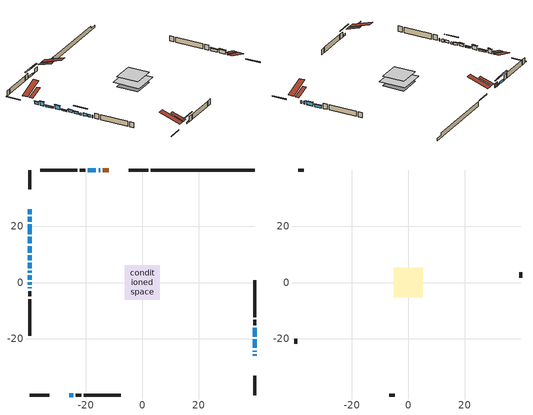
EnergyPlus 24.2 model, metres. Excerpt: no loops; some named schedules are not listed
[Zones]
conditioned space
 floor adiabatic (AdiabaticFloorConstruction): -6.17,-6.17 -6.17,6.17 6.17,6.17 6.17,-6.17 z0.6
 floor foundation (Slab1 construction): -5.19,-5.19 -5.19,5.19 5.19,5.19 5.19,-5.19 z-1.59
 floor foundation (Slab2 construction): -3.11,-3.11 -3.11,3.11 3.11,3.11 3.11,-3.11 z0
 wall outside (RimJoist1 construction): 2.14,39.95 -4.72,39.95 / -39.95,-39.95 -33.09,-39.95 / -39.95,39.95 -39.95,33.09 / 39.95,-39.95 39.95,-33.09 z0.6:0.9
 wall outside (AdiabaticWallConstruction 1): -11.84,39.95 -13.94,39.95 z0.6:2.63
 wall outside (AdiabaticWallConstruction): 39.95,-25.97 39.95,-25.5 / -39.95,9.69 -39.95,7.86 / 39.95,-24.58 39.95,-24.15 / -39.95,2.54 -39.95,1 / -39.95,0.07 -39.95,-0.77 / -39.95,-1.7 -39.95,-2.12 z0.6:1.82; -39.95,25.97 -39.95,24.24 z0.6:1.77; -39.95,23.31 -39.95,21.58 / -39.95,16.22 -39.95,13.89 z0.6:2.43; -39.95,20.65 -39.95,17.15 z0.6:1.16; -39.95,12.96 -39.95,10.62 z0.6:1.06; -39.95,6.93 -39.95,5.1 z0.6:1.57; -14.87,39.95 -15.54,39.95 z0.6:1.11; -16.46,39.95 -19.31,39.95 / -25.97,-39.95 -24.49,-39.95 z0.6:1.41; -39.95,4.18 -39.95,3.46 z0.6:1.36; 39.95,-23.22 39.95,-20.12 z0.6:2.23; 39.95,-19.19 39.95,-16.09 z0.6:1.72
 wall outside (Wall1 construction): -20.24,39.95 -22.16,39.95 / -23.57,-39.95 -21.65,-39.95 / -39.95,-3.05 -39.95,-4.97 / 39.95,-15.17 39.95,-13.25 z0.6:3.04
 wall outside (Wall2 construction): -23.08,39.95 -36.18,39.95 / -20.72,-39.95 -7.63,-39.95 / -39.95,-5.9 -39.95,-18.99 / 39.95,-12.32 39.95,0.78 z0.6:3.04
 wall foundation (FoundationWall1 construction): 3.07,39.95,-1.59 3.07,39.95,0.6 36.26,39.95,0.6 36.26,39.95,-0.59 39.95,39.95,-0.59 39.95,39.95,-1.59
 window (WindowConstruction 9): 39.95,-25.97 39.95,-25.5 z0.6:1.82
 window (WindowConstruction 2): -39.95,25.97 -39.95,24.24 z0.6:1.77
 window (WindowConstruction 3): -39.95,23.31 -39.95,21.58 z0.6:2.43
 window (WindowConstruction 4): -39.95,20.65 -39.95,17.15 z0.6:1.16
 window (WindowConstruction 5): -39.95,16.22 -39.95,13.89 z0.6:2.43
 window (WindowConstruction 6): -39.95,12.96 -39.95,10.62 z0.6:1.06
 window (WindowConstruction 7): -39.95,9.69 -39.95,7.86 z0.6:1.82
 window (WindowConstruction 10): 39.95,-24.57 39.95,-24.15 z0.6:1.82
 window (WindowConstruction 8): -39.95,6.93 -39.95,5.1 z0.6:1.57
 window (WindowConstruction 14): -14.87,39.95 -15.53,39.95 z0.6:1.11
 window (WindowConstruction 15): -16.46,39.95 -19.31,39.95 z0.6:1.41
 window (WindowConstruction 16): -25.97,-39.95 -24.49,-39.95 z0.6:1.41
 window (WindowConstruction 17): -39.95,4.18 -39.95,3.46 z0.6:1.36
 window (WindowConstruction 11): -39.95,2.54 -39.95,1 z0.6:1.82
 window (WindowConstruction 12): -39.95,0.07 -39.95,-0.77 z0.6:1.82
 window (WindowConstruction 13): -39.95,-1.7 -39.95,-2.12 z0.6:1.82
 window (WindowConstruction): 39.95,-23.22 39.95,-20.12 z0.6:2.22
 window (WindowConstruction 1): 39.95,-19.19 39.95,-16.09 z0.6:1.72
 door (Door): -11.84,39.95 -13.94,39.95 z0.6:2.63
 ceiling adiabatic (AdiabaticFloorConstruction): 6.17,-6.17 6.17,6.17 -6.17,6.17 -6.17,-6.17 z0.6
 roof outside (Roof2 construction): -10.91,39.95,3.04 -10.91,33.54,5.17 -9.22,33.54,5.17 -9.22,39.95,3.04; -26.9,-39.95,3.04 -26.9,-33.54,5.17 -28.58,-33.54,5.17 -28.58,-39.95,3.04; -39.95,26.9,3.04 -33.54,26.9,5.17 -33.54,28.58,5.17 -39.95,28.58,3.04; 39.95,-26.9,3.04 33.54,-26.9,5.17 33.54,-28.58,5.17 39.95,-28.58,3.04
attic - vented
 floor to conditioned space (Floor1 construction Reversed): -5.16,-5.16 -5.16,5.16 5.16,5.16 5.16,-5.16 z3.04
 wall outside (Wall3 construction): -37.11,39.95 -39.02,39.95 / -6.7,-39.95 -4.78,-39.95 / -39.95,-19.92 -39.95,-21.83 / 39.95,1.7 39.95,3.62 z0.6:3.04
 roof outside (Roof1 construction): -8.29,39.95,3.04 -8.29,29.9,6.39 -5.65,29.9,6.39 -5.65,39.95,3.04; -29.51,-39.95,3.04 -29.51,-29.9,6.39 -32.16,-29.9,6.39 -32.16,-39.95,3.04; -39.95,29.51,3.04 -29.9,29.51,6.39 -29.9,32.16,6.39 -39.95,32.16,3.04; 39.95,-29.51,3.04 29.9,-29.51,6.39 29.9,-32.16,6.39 39.95,-32.16,3.04
shading: -39.95,24.04 -39.95,26.17 -40.36,26.17 -40.36,24.04 z1.97; -39.95,21.38 -39.95,23.51 -40.36,23.51 -40.36,21.38 z2.63; -39.95,16.95 -39.95,20.85 -40.36,20.85 -40.36,16.95 z1.36; -39.95,13.68 -39.95,16.42 -40.36,16.42 -40.36,13.68 z2.63; -39.95,10.42 -39.95,13.16 -40.36,13.16 -40.36,10.42 z1.26; -39.95,7.66 -39.95,9.89 -40.36,9.89 -40.36,7.66 z2.02; -39.95,4.9 -39.95,7.13 -40.36,7.13 -40.36,4.9 z1.77; -18.47,39.95 -11.93,39.95 -11.93,40.36 -18.47,40.36 z4.05; -22.25,39.95 -13.52,39.95 -13.52,40.36 -22.25,40.36 z4.36; -21.55,-39.95 -28.91,-39.95 -28.91,-40.36 -21.55,-40.36 z4.36; -39.95,0.52 -39.95,7.12 -40.36,7.12 -40.36,0.52 z4.3; 39.95,-19.92 39.95,-23.42 40.36,-23.42 40.36,-19.92 z2.43; 39.95,-15.89 39.95,-19.39 40.36,-19.39 40.36,-15.89 z1.92
[Building]
Building 1: Terrain=Suburbs
[Site:Location]
Edmonton Intl AP_AB: Latitude {deg}=53.31; Longitude {deg}=-113.58; Time Zone {hr}=-7; Elevation {m}=723; Keep Site Location Information=Yes
[Site:GroundTemperature:Shallow]
-1.56185, -3.61833, -3.78302, -2.80711, 1.11059, 5.01004, 8.39065, 10.5322, 10.7141, 8.97234, 5.67794, 1.89811
[Site:WaterMainsTemperature]
Calculation Method=Schedule; Temperature Schedule=mains temperature schedule
[Material] Roughness=Rough; Thermal Absorptance=0.9
Name | Thickness {m} | Conductivity {W/m-K} | Density {kg/m3} | Specific Heat {J/kg-K} | Solar Absorptance | Visible Absorptance
asphalt or fiberglass shingles | 0.00635 | 0.162714 | 1121.4 | 1465.45 | 0.4 | 0.4
ceiling loosefill ins | 0.169333 | 0.0480833 | 16.02 | 1046.75 | 0.7 | 0.7
ceiling stud and cavity | 0.1397 | 0.129003 | 65.682 | 1177.47 | 0.7 | 0.7
concrete 4.0 in. | 0.1016 | 1.803125 | 2242.8 | 837.4 | 0.7 | 0.7
concrete 8.0 in. | 0.2032 | 1.803125 | 2242.8 | 837.4 | 0.7 | 0.7
door material | 0.04445 | 0.053851 | 512.64 | 1214.23 | 0.7 | 0.7
exterior vertical ins | 0.0457286 | 0.029427 | 32.04 | 1214.23 | 0.7 | 0.7
floor covering | 0.0127 | 0.0433444 | 54.468 | 1339.84 | 0.6 | 0.6
floor rigid ins; wall rigid ins 1 | 0.512978 | 0.029427 | 32.04 | 1214.23 | 0.7 | 0.7
floor stud and cavity | 0.1397 | 1.75129 | 37.0049 | 1207.88 | 0.7 | 0.7
furniture material conditioned space 1 | 0.1524 | 0.115458 | 640.8 | 1214.23 | 0.6 | 0.6
gypsum board | 0.0127 | 0.160291 | 801 | 837.4 | 0.6 | 0.6
gypsum board 1 | 0.0127 | 0.160291 | 801 | 837.4 | 0.7 | 0.7
osb sheathing 0.5 in. | 0.0127 | 0.115458 | 512.64 | 1214.23 | 0.7 | 0.7
osb sheathing 0.75 in. | 0.01905 | 0.115458 | 512.64 | 1214.23 | 0.7 | 0.7
osb sheathing 2.0 in. | 0.0508 | 0.115458 | 512.64 | 1214.23 | 0.7 | 0.7
rim joist stud and cavity | 0.0508 | 0.0314757 | 125.044 | 1163.47 | 0.6 | 0.6
roof stud and cavity | 0.2032 | 0.114509 | 78.34581 | 1123.46 | 0.7 | 0.7
wall rigid ins | 0.051816 | 0.029427 | 32.04 | 1214.23 | 0.7 | 0.7
wall stud and cavity | 0.1397 | 0.260132 | 139.0536 | 1170.24 | 0.7 | 0.7
wall stud and cavity 1 | 0.1397 | 0.24263 | 139.0536 | 1170.24 | 0.7 | 0.7
wall stud and cavity 2 | 0.0889 | 6.1454 | 50.32683 | 1063.81 | 0.6 | 0.6
wall stud and cavity 3 | 0.0889 | 0.380278 | 52.3479 | 1209.89 | 0.7 | 0.7
wall stud and cavity 4 | 0.0889 | 0.391764 | 83.0341 | 1211.67 | 0.7 | 0.7
wood siding | 0.0254 | 0.102417 | 544.68 | 1172.36 | 0.4 | 0.4
wood siding 1 | 0.00254 | 0.102417 | 544.68 | 1172.36 | 0.4 | 0.4
wood siding 2; wood siding 3; wood siding 4 | 0.0254 | 0.102417 | 544.68 | 1172.36 | 0.7 | 0.7
[WindowMaterial:SimpleGlazingSystem]
Name | U-Factor {W/m2-K} | Solar Heat Gain Coefficient
WindowMaterial | 3.29438 | 0.71
WindowMaterial 1 | 1.71532 | 0.54
WindowMaterial 10 | 2.54715 | 0.34
WindowMaterial 11 | 2.16445 | 0.41
WindowMaterial 12 | 3.1053 | 0.51
WindowMaterial 13 | 2.22975 | 0.4
WindowMaterial 14 | 3.24554 | 0.39
WindowMaterial 15 | 2.99003 | 0.55
WindowMaterial 16 | 3.281884 | 0.55
WindowMaterial 17 | 3.30573 | 0.61
WindowMaterial 2 | 1.66876 | 0.57
WindowMaterial 3 | 2.88953 | 0.69
WindowMaterial 4 | 2.97754 | 0.61
WindowMaterial 5 | 2.907136 | 0.68
WindowMaterial 6 | 3.000823 | 0.59
WindowMaterial 7 | 2.91792 | 0.63
WindowMaterial 8 | 2.42678 | 0.27
WindowMaterial 9 | 2.21499 | 0.4
[Construction]
AdiabaticFloorConstruction: floor stud and cavity, floor rigid ins, osb sheathing 0.75 in., floor covering
AdiabaticWallConstruction: wood siding 3, wall rigid ins 1, wall stud and cavity 3, gypsum board
AdiabaticWallConstruction 1: wood siding 4, wall rigid ins 1, wall stud and cavity 3, gypsum board
Door: door material
Floor1 construction Reversed: gypsum board, ceiling stud and cavity, ceiling loosefill ins
FoundationWall1 construction: concrete 8.0 in., gypsum board 1
furniture construction conditioned space 1: furniture material conditioned space 1
PartitionWallConstruction: gypsum board, wall stud and cavity 4, gypsum board
RimJoist1 construction: wood siding 2, osb sheathing 2.0 in., rim joist stud and cavity
Roof1 construction: asphalt or fiberglass shingles
Roof2 construction: asphalt or fiberglass shingles, osb sheathing 0.75 in., roof stud and cavity, gypsum board
Slab1 construction; Slab2 construction: concrete 4.0 in.
Wall1 construction: wood siding, wall rigid ins, osb sheathing 0.5 in., wall stud and cavity, gypsum board
Wall2 construction: wood siding, wall rigid ins, osb sheathing 0.5 in., wall stud and cavity 1, gypsum board
Wall3 construction: wood siding 1, wall stud and cavity 2
WindowConstruction: WindowMaterial
WindowConstruction 1: WindowMaterial 1
WindowConstruction 10: WindowMaterial 10
WindowConstruction 11: WindowMaterial 11
WindowConstruction 12: WindowMaterial 12
WindowConstruction 13: WindowMaterial 13
WindowConstruction 14: WindowMaterial 14
WindowConstruction 15: WindowMaterial 15
WindowConstruction 16: WindowMaterial 16
WindowConstruction 17: WindowMaterial 17
WindowConstruction 2: WindowMaterial 2
WindowConstruction 3: WindowMaterial 3
WindowConstruction 4: WindowMaterial 4
WindowConstruction 5: WindowMaterial 5
WindowConstruction 6: WindowMaterial 6
WindowConstruction 7: WindowMaterial 7
WindowConstruction 8: WindowMaterial 8
WindowConstruction 9: WindowMaterial 9
[Zone] Multiplier=1; Part of Total Floor Area=Yes
Name | Volume {m3}
attic - vented | 57.877
conditioned space | 695.3
[Space]
Name | Zone | Volume {m3}
attic - vented 1 | attic - vented | 57.877
conditioned space 1 | conditioned space | 695.3
[ZoneInfiltration:EffectiveLeakageArea]
infil attic - vented 1: Zone or Space=attic - vented 1; Schedule=Always On Discrete; Effective Air Leakage Area {cm2}=3702.26; Stack Coefficient=0.000402487; Wind Coefficient=1.35549e-05
[ZoneMixing]
whole house fan mix: Zone or Space=attic - vented; Schedule=Always On Continuous; Design Flow Rate Calculation Method=Flow/Zone; Design Flow Rate {m3/s}=0; Source Zone or Space=conditioned space
[SurfaceProperty:ExposedFoundationPerimeter] Exposed Perimeter Calculation Method=TotalExposedPerimeter
Name | Total Exposed Perimeter {m}
Slab1 | 36.878
Slab2 | 21.031
[InternalMass] Zone or ZoneList=conditioned space; Space or SpaceList=conditioned space 1
Name | Construction | Surface Area {m2}
furniture mass conditioned space 1 | furniture construction conditioned space 1 | 119.408
partition wall mass | PartitionWallConstruction | 298.52
[Lights]
interior lighting: Zone or ZoneList or Space or SpaceList=conditioned space 1; Schedule=interior lighting schedule; Design Level Calculation Method=LightingLevel; Lighting Level {W}=343.2; Return Air Fraction=0; Fraction Radiant=0.6; Fraction Visible=0.2; Fraction Replaceable=1
[People]
occupants: Zone or ZoneList or Space or SpaceList=conditioned space 1; Number of People Schedule=occupants schedule; Number of People Calculation Method=People; Number of People=3; Fraction Radiant=0.314171; Sensible Heat Fraction=0.56303; Activity Level Schedule=occupants activity schedule; Carbon Dioxide Generation Rate {m3/s-W}=0; Enable ASHRAE 55 Comfort Warnings=No; Mean Radiant Temperature Calculation Type=EnclosureAveraged
[ElectricEquipment] Zone or ZoneList or Space or SpaceList=conditioned space 1; Design Level Calculation Method=EquipmentLevel
Name | Schedule | Design Level {W} | Fraction Latent | Fraction Radiant | Fraction Lost
clothes dryer | clothes dryer schedule | 140.772 | 0.015 | 0.081 | 0.85
clothes washer | clothes washer schedule | 32.1985 | 0.03 | 0.162 | 0.7
cooking range | cooking range schedule | 215.147 | 0.08 | 0.432 | 0.2
dishwasher | dishwasher schedule | 66.8632 | 0.3 | 0.18 | 0.4
fridge | fridge schedule | 72.9452 | 0 | 0.6 | 0
mech vent bath fan 0 | mech vent bath fan 0 schedule | 50.2 | 0 | 0 | 1
mech vent bath fan 1 | mech vent bath fan 1 schedule | 50.2 | 0 | 0 | 1
mech vent house fan | mech vent house fan schedule | 0 | 0 | 0 | 1
mech vent house fan cfis | mech vent house fan cfis schedule | 0 | 0 | 0 | 0
mech vent range fan 0 | mech vent range fan 0 schedule | 57 | 0 | 0 | 1
misc plug loads | misc plug loads schedule | 494.7 | 0.045 | 0.513 | 0.1
whole house fan | Always On Discrete | 0 | 0 | 0 | 1
[OtherEquipment] Zone or ZoneList or Space or SpaceList=conditioned space 1; Design Level Calculation Method=EquipmentLevel
Name | Fuel Type | Schedule | Design Level {W} | Fraction Latent | Fraction Radiant | Fraction Lost
clothes dryer 1 | Electricity | clothes dryer schedule | 0 | 0.015 | 0.081 | 0.85
cooking range 1 | Electricity | cooking range schedule | 0 | 0.08 | 0.432 | 0.2
general water use latent | None | general water use schedule | 62.594 | 1 | 0 | 0
general water use sensible | None | general water use schedule | -61.6891 | 0 | 0.6 | 0
mech vent house fan latent load | None | Always On Discrete | 0 | 1 | 0 | 0
mech vent house fan sensible load | None | Always On Discrete | 0 | 0 | 0 | 0
water heater energy adjustment1 | NaturalGas | Always On Discrete | 0.01 | 0 | 0 | 1
[ZoneInfiltration:DesignFlowRate] Zone or ZoneList or Space or SpaceList=conditioned space 1; Schedule=Always On Discrete; Design Flow Rate Calculation Method=Flow/Zone; Design Flow Rate {m3/s}=0
infil flow; natural vent flow; whole house fan flow
[Foundation:Kiva] Initial Indoor Air Temperature {C}=18; Wall Depth Below Slab {m}=0.2032
Name | Wall Height Above Grade {m} | Custom Block Material Name 1 | Custom Block Depth 1 {m} | Custom Block X Position 1 {m} | Custom Block Z Position 1 {m}
Foundation Kiva 1 | 0.599999 | exterior vertical ins | 2.189988 | 0.2159 | 0
Foundation Kiva 2 | 0.1016
[Foundation:Kiva:Settings]
Soil Conductivity {W/m-K}=0.849921; Soil Density {kg/m3}=1842.3; Soil Specific Heat {J/kg-K}=418.7; Ground Solar Absorptivity=0.9; Ground Thermal Absorptivity=0.9; Ground Surface Roughness {m}=0.03; Far-Field Width {m}=40; Deep-Ground Boundary Condition=ZeroFlux; Deep-Ground Depth {m}=40; Minimum Cell Dimension {m}=0.2; Maximum Cell Growth Coefficient=3; Simulation Timestep=Timestep
[Exterior:Lights]
exterior lighting: Schedule=exterior lighting schedule; Design Level {W}=75.6
[Schedule:Constant]
Name | Hourly Value
Always On Continuous; mech vent house fan schedule; mech vent house fan cfis schedule; Always On Discrete | 1
occupants activity schedule | 117.228
fridge schedule | 0
[Schedule:Week:Daily]
interior lighting schedule Week Rule - Jan1-Jan27: interior lighting schedule day, interior lighting schedule day, interior lighting schedule day, interior lighting schedule day, interior lighting schedule day, interior lighting schedule day, interior lighting schedule day, interior lighting schedule default day, interior lighting schedule default day, interior lighting schedule default day, interior lighting schedule default day, interior lighting schedule default day
interior lighting schedule Week Rule - Jan28-Feb3: interior lighting schedule day, interior lighting schedule day, interior lighting schedule day, interior lighting schedule day, interior lighting schedule day 1, interior lighting schedule day 1, interior lighting schedule day 1, interior lighting schedule default day, interior lighting schedule default day, interior lighting schedule default day, interior lighting schedule default day, interior lighting schedule default day
interior lighting schedule Week Rule - Feb4-Feb24: interior lighting schedule day 1, interior lighting schedule day 1, interior lighting schedule day 1, interior lighting schedule day 1, interior lighting schedule day 1, interior lighting schedule day 1, interior lighting schedule day 1, interior lighting schedule default day, interior lighting schedule default day, interior lighting schedule default day, interior lighting schedule default day, interior lighting schedule default day
interior lighting schedule Week Rule - Feb25-Mar3: interior lighting schedule day 1, interior lighting schedule day 1, interior lighting schedule day 1, interior lighting schedule day 1, interior lighting schedule day 2, interior lighting schedule day 2, interior lighting schedule day 2, interior lighting schedule default day, interior lighting schedule default day, interior lighting schedule default day, interior lighting schedule default day, interior lighting schedule default day
interior lighting schedule Week Rule - Mar4-Mar31: interior lighting schedule day 2, interior lighting schedule day 2, interior lighting schedule day 2, interior lighting schedule day 2, interior lighting schedule day 2, interior lighting schedule day 2, interior lighting schedule day 2, interior lighting schedule default day, interior lighting schedule default day, interior lighting schedule default day, interior lighting schedule default day, interior lighting schedule default day
interior lighting schedule Week Rule - Apr1-Apr28: interior lighting schedule day 3, interior lighting schedule day 3, interior lighting schedule day 3, interior lighting schedule day 3, interior lighting schedule day 3, interior lighting schedule day 3, interior lighting schedule day 3, interior lighting schedule default day, interior lighting schedule default day, interior lighting schedule default day, interior lighting schedule default day, interior lighting schedule default day
interior lighting schedule Week Rule - Apr29-May5: interior lighting schedule day 3, interior lighting schedule day 3, interior lighting schedule day 4, interior lighting schedule day 4, interior lighting schedule day 4, interior lighting schedule day 4, interior lighting schedule day 4, interior lighting schedule default day, interior lighting schedule default day, interior lighting schedule default day, interior lighting schedule default day, interior lighting schedule default day
interior lighting schedule Week Rule - May6-May26: interior lighting schedule day 4, interior lighting schedule day 4, interior lighting schedule day 4, interior lighting schedule day 4, interior lighting schedule day 4, interior lighting schedule day 4, interior lighting schedule day 4, interior lighting schedule default day, interior lighting schedule default day, interior lighting schedule default day, interior lighting schedule default day, interior lighting schedule default day
interior lighting schedule Week Rule - May27-Jun2: interior lighting schedule day 4, interior lighting schedule day 4, interior lighting schedule day 4, interior lighting schedule day 4, interior lighting schedule day 4, interior lighting schedule day 5, interior lighting schedule day 5, interior lighting schedule default day, interior lighting schedule default day, interior lighting schedule default day, interior lighting schedule default day, interior lighting schedule default day
interior lighting schedule Week Rule - Jun3-Jun30: interior lighting schedule day 5, interior lighting schedule day 5, interior lighting schedule day 5, interior lighting schedule day 5, interior lighting schedule day 5, interior lighting schedule day 5, interior lighting schedule day 5, interior lighting schedule default day, interior lighting schedule default day, interior lighting schedule default day, interior lighting schedule default day, interior lighting schedule default day
interior lighting schedule Week Rule - Jul1-Jul28: interior lighting schedule day 6, interior lighting schedule day 6, interior lighting schedule day 6, interior lighting schedule day 6, interior lighting schedule day 6, interior lighting schedule day 6, interior lighting schedule day 6, interior lighting schedule default day, interior lighting schedule default day, interior lighting schedule default day, interior lighting schedule default day, interior lighting schedule default day
interior lighting schedule Week Rule - Jul29-Aug4: interior lighting schedule day 6, interior lighting schedule day 6, interior lighting schedule day 6, interior lighting schedule day 7, interior lighting schedule day 7, interior lighting schedule day 7, interior lighting schedule day 7, interior lighting schedule default day, interior lighting schedule default day, interior lighting schedule default day, interior lighting schedule default day, interior lighting schedule default day
interior lighting schedule Week Rule - Aug5-Aug25: interior lighting schedule day 7, interior lighting schedule day 7, interior lighting schedule day 7, interior lighting schedule day 7, interior lighting schedule day 7, interior lighting schedule day 7, interior lighting schedule day 7, interior lighting schedule default day, interior lighting schedule default day, interior lighting schedule default day, interior lighting schedule default day, interior lighting schedule default day
interior lighting schedule Week Rule - Aug26-Sep1: interior lighting schedule day 7, interior lighting schedule day 7, interior lighting schedule day 7, interior lighting schedule day 7, interior lighting schedule day 7, interior lighting schedule day 7, interior lighting schedule day 8, interior lighting schedule default day, interior lighting schedule default day, interior lighting schedule default day, interior lighting schedule default day, interior lighting schedule default day
interior lighting schedule Week Rule - Sep2-Sep29: interior lighting schedule day 8, interior lighting schedule day 8, interior lighting schedule day 8, interior lighting schedule day 8, interior lighting schedule day 8, interior lighting schedule day 8, interior lighting schedule day 8, interior lighting schedule default day, interior lighting schedule default day, interior lighting schedule default day, interior lighting schedule default day, interior lighting schedule default day
interior lighting schedule Week Rule - Sep30-Oct6: interior lighting schedule day 8, interior lighting schedule day 9, interior lighting schedule day 9, interior lighting schedule day 9, interior lighting schedule day 9, interior lighting schedule day 9, interior lighting schedule day 9, interior lighting schedule default day, interior lighting schedule default day, interior lighting schedule default day, interior lighting schedule default day, interior lighting schedule default day
interior lighting schedule Week Rule - Oct7-Oct27: interior lighting schedule day 9, interior lighting schedule day 9, interior lighting schedule day 9, interior lighting schedule day 9, interior lighting schedule day 9, interior lighting schedule day 9, interior lighting schedule day 9, interior lighting schedule default day, interior lighting schedule default day, interior lighting schedule default day, interior lighting schedule default day, interior lighting schedule default day
interior lighting schedule Week Rule - Oct28-Nov3: interior lighting schedule day 9, interior lighting schedule day 9, interior lighting schedule day 9, interior lighting schedule day 9, interior lighting schedule day 10, interior lighting schedule day 10, interior lighting schedule day 10, interior lighting schedule default day, interior lighting schedule default day, interior lighting schedule default day, interior lighting schedule default day, interior lighting schedule default day
interior lighting schedule Week Rule - Nov4-Nov24: interior lighting schedule day 10, interior lighting schedule day 10, interior lighting schedule day 10, interior lighting schedule day 10, interior lighting schedule day 10, interior lighting schedule day 10, interior lighting schedule day 10, interior lighting schedule default day, interior lighting schedule default day, interior lighting schedule default day, interior lighting schedule default day, interior lighting schedule default day
interior lighting schedule Week Rule - Nov25-Dec1: interior lighting schedule day 10, interior lighting schedule day 10, interior lighting schedule day 10, interior lighting schedule day 10, interior lighting schedule day 10, interior lighting schedule day 10, interior lighting schedule day 11, interior lighting schedule default day, interior lighting schedule default day, interior lighting schedule default day, interior lighting schedule default day, interior lighting schedule default day
interior lighting schedule Week Rule - Dec2-Dec31: interior lighting schedule day 11, interior lighting schedule day 11, interior lighting schedule day 11, interior lighting schedule day 11, interior lighting schedule day 11, interior lighting schedule day 11, interior lighting schedule day 11, interior lighting schedule default day, interior lighting schedule default day, interior lighting schedule default day, interior lighting schedule default day, interior lighting schedule default day
occupants schedule Week Rule - Jan1-Dec31: occupants schedule day, occupants schedule day, occupants schedule day, occupants schedule day, occupants schedule day, occupants schedule day, occupants schedule day, occupants schedule default day, occupants schedule default day, occupants schedule default day, occupants schedule default day, occupants schedule default day
clothes dryer schedule Week Rule - Jan1-Dec31: clothes dryer schedule day, clothes dryer schedule day, clothes dryer schedule day, clothes dryer schedule day, clothes dryer schedule day, clothes dryer schedule day, clothes dryer schedule day, clothes dryer schedule default day, clothes dryer schedule default day, clothes dryer schedule default day, clothes dryer schedule default day, clothes dryer schedule default day
clothes washer schedule Week Rule - Jan1-Dec31: clothes washer schedule day, clothes washer schedule day, clothes washer schedule day, clothes washer schedule day, clothes washer schedule day, clothes washer schedule day, clothes washer schedule day, clothes washer schedule default day, clothes washer schedule default day, clothes washer schedule default day, clothes washer schedule default day, clothes washer schedule default day
cooking range schedule Week Rule - Jan1-Dec31: cooking range schedule day, cooking range schedule day, cooking range schedule day, cooking range schedule day, cooking range schedule day, cooking range schedule day, cooking range schedule day, cooking range schedule default day, cooking range schedule default day, cooking range schedule default day, cooking range schedule default day, cooking range schedule default day
dishwasher schedule Week Rule - Jan1-Dec31: dishwasher schedule day, dishwasher schedule day, dishwasher schedule day, dishwasher schedule day, dishwasher schedule day, dishwasher schedule day, dishwasher schedule day, dishwasher schedule default day, dishwasher schedule default day, dishwasher schedule default day, dishwasher schedule default day, dishwasher schedule default day
mech vent bath fan 0 schedule Week Rule - Jan1-Dec31: mech vent bath fan 0 schedule day, mech vent bath fan 0 schedule day, mech vent bath fan 0 schedule day, mech vent bath fan 0 schedule day, mech vent bath fan 0 schedule day, mech vent bath fan 0 schedule day, mech vent bath fan 0 schedule day, mech vent bath fan 0 schedule default day, mech vent bath fan 0 schedule default day, mech vent bath fan 0 schedule default day, mech vent bath fan 0 schedule default day, mech vent bath fan 0 schedule default day
mech vent bath fan 1 schedule Week Rule - Jan1-Dec31: mech vent bath fan 1 schedule day, mech vent bath fan 1 schedule day, mech vent bath fan 1 schedule day, mech vent bath fan 1 schedule day, mech vent bath fan 1 schedule day, mech vent bath fan 1 schedule day, mech vent bath fan 1 schedule day, mech vent bath fan 1 schedule default day, mech vent bath fan 1 schedule default day, mech vent bath fan 1 schedule default day, mech vent bath fan 1 schedule default day, mech vent bath fan 1 schedule default day
mech vent range fan 0 schedule Week Rule - Jan1-Dec31: mech vent range fan 0 schedule day, mech vent range fan 0 schedule day, mech vent range fan 0 schedule day, mech vent range fan 0 schedule day, mech vent range fan 0 schedule day, mech vent range fan 0 schedule day, mech vent range fan 0 schedule day, mech vent range fan 0 schedule default day, mech vent range fan 0 schedule default day, mech vent range fan 0 schedule default day, mech vent range fan 0 schedule default day, mech vent range fan 0 schedule default day
misc plug loads schedule Week Rule - Jan1-Dec31: misc plug loads schedule day, misc plug loads schedule day, misc plug loads schedule day, misc plug loads schedule day, misc plug loads schedule day, misc plug loads schedule day, misc plug loads schedule day, misc plug loads schedule default day, misc plug loads schedule default day, misc plug loads schedule default day, misc plug loads schedule default day, misc plug loads schedule default day
general water use schedule Week Rule - Jan1-Dec31: general water use schedule day, general water use schedule day, general water use schedule day, general water use schedule day, general water use schedule day, general water use schedule day, general water use schedule day, general water use schedule default day, general water use schedule default day, general water use schedule default day, general water use schedule default day, general water use schedule default day
exterior lighting schedule Week Rule - Jan1-Jan27: exterior lighting schedule day, exterior lighting schedule day, exterior lighting schedule day, exterior lighting schedule day, exterior lighting schedule day, exterior lighting schedule day, exterior lighting schedule day, exterior lighting schedule default day, exterior lighting schedule default day, exterior lighting schedule default day, exterior lighting schedule default day, exterior lighting schedule default day
exterior lighting schedule Week Rule - Jan28-Feb3: exterior lighting schedule day, exterior lighting schedule day, exterior lighting schedule day, exterior lighting schedule day, exterior lighting schedule day 1, exterior lighting schedule day 1, exterior lighting schedule day 1, exterior lighting schedule default day, exterior lighting schedule default day, exterior lighting schedule default day, exterior lighting schedule default day, exterior lighting schedule default day
exterior lighting schedule Week Rule - Feb4-Feb24: exterior lighting schedule day 1, exterior lighting schedule day 1, exterior lighting schedule day 1, exterior lighting schedule day 1, exterior lighting schedule day 1, exterior lighting schedule day 1, exterior lighting schedule day 1, exterior lighting schedule default day, exterior lighting schedule default day, exterior lighting schedule default day, exterior lighting schedule default day, exterior lighting schedule default day
exterior lighting schedule Week Rule - Feb25-Mar3: exterior lighting schedule day 1, exterior lighting schedule day 1, exterior lighting schedule day 1, exterior lighting schedule day 1, exterior lighting schedule day 2, exterior lighting schedule day 2, exterior lighting schedule day 2, exterior lighting schedule default day, exterior lighting schedule default day, exterior lighting schedule default day, exterior lighting schedule default day, exterior lighting schedule default day
exterior lighting schedule Week Rule - Mar4-Mar31: exterior lighting schedule day 2, exterior lighting schedule day 2, exterior lighting schedule day 2, exterior lighting schedule day 2, exterior lighting schedule day 2, exterior lighting schedule day 2, exterior lighting schedule day 2, exterior lighting schedule default day, exterior lighting schedule default day, exterior lighting schedule default day, exterior lighting schedule default day, exterior lighting schedule default day
exterior lighting schedule Week Rule - Apr1-Apr28: exterior lighting schedule day 3, exterior lighting schedule day 3, exterior lighting schedule day 3, exterior lighting schedule day 3, exterior lighting schedule day 3, exterior lighting schedule day 3, exterior lighting schedule day 3, exterior lighting schedule default day, exterior lighting schedule default day, exterior lighting schedule default day, exterior lighting schedule default day, exterior lighting schedule default day
exterior lighting schedule Week Rule - Apr29-May5: exterior lighting schedule day 3, exterior lighting schedule day 3, exterior lighting schedule day 4, exterior lighting schedule day 4, exterior lighting schedule day 4, exterior lighting schedule day 4, exterior lighting schedule day 4, exterior lighting schedule default day, exterior lighting schedule default day, exterior lighting schedule default day, exterior lighting schedule default day, exterior lighting schedule default day
exterior lighting schedule Week Rule - May6-May26: exterior lighting schedule day 4, exterior lighting schedule day 4, exterior lighting schedule day 4, exterior lighting schedule day 4, exterior lighting schedule day 4, exterior lighting schedule day 4, exterior lighting schedule day 4, exterior lighting schedule default day, exterior lighting schedule default day, exterior lighting schedule default day, exterior lighting schedule default day, exterior lighting schedule default day
exterior lighting schedule Week Rule - May27-Jun2: exterior lighting schedule day 4, exterior lighting schedule day 4, exterior lighting schedule day 4, exterior lighting schedule day 4, exterior lighting schedule day 4, exterior lighting schedule day 5, exterior lighting schedule day 5, exterior lighting schedule default day, exterior lighting schedule default day, exterior lighting schedule default day, exterior lighting schedule default day, exterior lighting schedule default day
exterior lighting schedule Week Rule - Jun3-Jun30: exterior lighting schedule day 5, exterior lighting schedule day 5, exterior lighting schedule day 5, exterior lighting schedule day 5, exterior lighting schedule day 5, exterior lighting schedule day 5, exterior lighting schedule day 5, exterior lighting schedule default day, exterior lighting schedule default day, exterior lighting schedule default day, exterior lighting schedule default day, exterior lighting schedule default day
exterior lighting schedule Week Rule - Jul1-Jul28: exterior lighting schedule day 6, exterior lighting schedule day 6, exterior lighting schedule day 6, exterior lighting schedule day 6, exterior lighting schedule day 6, exterior lighting schedule day 6, exterior lighting schedule day 6, exterior lighting schedule default day, exterior lighting schedule default day, exterior lighting schedule default day, exterior lighting schedule default day, exterior lighting schedule default day
[Schedule:Year]
interior lighting schedule: interior lighting schedule Week Rule - Jan1-Jan27, 1, 1, 1, 27, interior lighting schedule Week Rule - Jan28-Feb3, 1, 28, 2, 3, interior lighting schedule Week Rule - Feb4-Feb24, 2, 4, 2, 24, interior lighting schedule Week Rule - Feb25-Mar3, 2, 25, 3, 3, interior lighting schedule Week Rule - Mar4-Mar31, 3, 4, 3, 31, interior lighting schedule Week Rule - Apr1-Apr28, 4, 1, 4, 28, interior lighting schedule Week Rule - Apr29-May5, 4, 29, 5, 5, interior lighting schedule Week Rule - May6-May26, 5, 6, 5, 26, interior lighting schedule Week Rule - May27-Jun2, 5, 27, 6, 2, interior lighting schedule Week Rule - Jun3-Jun30, 6, 3, 6, 30, interior lighting schedule Week Rule - Jul1-Jul28, 7, 1, 7, 28, interior lighting schedule Week Rule - Jul29-Aug4, 7, 29, 8, 4, interior lighting schedule Week Rule - Aug5-Aug25, 8, 5, 8, 25, interior lighting schedule Week Rule - Aug26-Sep1, 8, 26, 9, 1, interior lighting schedule Week Rule - Sep2-Sep29, 9, 2, 9, 29, interior lighting schedule Week Rule - Sep30-Oct6, 9, 30, 10, 6, interior lighting schedule Week Rule - Oct7-Oct27, 10, 7, 10, 27, interior lighting schedule Week Rule - Oct28-Nov3, 10, 28, 11, 3, interior lighting schedule Week Rule - Nov4-Nov24, 11, 4, 11, 24, interior lighting schedule Week Rule - Nov25-Dec1, 11, 25, 12, 1, interior lighting schedule Week Rule - Dec2-Dec31, 12, 2, 12, 31
occupants schedule: occupants schedule Week Rule - Jan1-Dec31, 1, 1, 12, 31
clothes dryer schedule: clothes dryer schedule Week Rule - Jan1-Dec31, 1, 1, 12, 31
clothes washer schedule: clothes washer schedule Week Rule - Jan1-Dec31, 1, 1, 12, 31
cooking range schedule: cooking range schedule Week Rule - Jan1-Dec31, 1, 1, 12, 31
dishwasher schedule: dishwasher schedule Week Rule - Jan1-Dec31, 1, 1, 12, 31
mech vent bath fan 0 schedule: mech vent bath fan 0 schedule Week Rule - Jan1-Dec31, 1, 1, 12, 31
mech vent bath fan 1 schedule: mech vent bath fan 1 schedule Week Rule - Jan1-Dec31, 1, 1, 12, 31
mech vent range fan 0 schedule: mech vent range fan 0 schedule Week Rule - Jan1-Dec31, 1, 1, 12, 31
misc plug loads schedule: misc plug loads schedule Week Rule - Jan1-Dec31, 1, 1, 12, 31
general water use schedule: general water use schedule Week Rule - Jan1-Dec31, 1, 1, 12, 31
exterior lighting schedule: exterior lighting schedule Week Rule - Jan1-Jan27, 1, 1, 1, 27, exterior lighting schedule Week Rule - Jan28-Feb3, 1, 28, 2, 3, exterior lighting schedule Week Rule - Feb4-Feb24, 2, 4, 2, 24, exterior lighting schedule Week Rule - Feb25-Mar3, 2, 25, 3, 3, exterior lighting schedule Week Rule - Mar4-Mar31, 3, 4, 3, 31, exterior lighting schedule Week Rule - Apr1-Apr28, 4, 1, 4, 28, exterior lighting schedule Week Rule - Apr29-May5, 4, 29, 5, 5, exterior lighting schedule Week Rule - May6-May26, 5, 6, 5, 26, exterior lighting schedule Week Rule - May27-Jun2, 5, 27, 6, 2, exterior lighting schedule Week Rule - Jun3-Jun30, 6, 3, 6, 30, exterior lighting schedule Week Rule - Jul1-Jul28, 7, 1, 7, 28, exterior lighting schedule Week Rule - Jul29-Aug4, 7, 29, 8, 4, exterior lighting schedule Week Rule - Aug5-Aug25, 8, 5, 8, 25, exterior lighting schedule Week Rule - Aug26-Sep1, 8, 26, 9, 1, exterior lighting schedule Week Rule - Sep2-Sep29, 9, 2, 9, 29, exterior lighting schedule Week Rule - Sep30-Oct6, 9, 30, 10, 6, exterior lighting schedule Week Rule - Oct7-Oct27, 10, 7, 10, 27, exterior lighting schedule Week Rule - Oct28-Nov3, 10, 28, 11, 3, exterior lighting schedule Week Rule - Nov4-Nov24, 11, 4, 11, 24, exterior lighting schedule Week Rule - Nov25-Dec1, 11, 25, 12, 1, exterior lighting schedule Week Rule - Dec2-Dec31, 12, 2, 12, 31
[Schedule:Compact]
mains temperature schedule: Through: 01/01, For: AllDays, Until: 24:00, 3.97167, Through: 01/02, For: AllDays, Until: 24:00, 3.90778, Through: 01/03, For: AllDays, Until: 24:00, 3.84556, Through: 01/04, For: AllDays, Until: 24:00, 3.78389, Through: 01/05, For: AllDays, Until: 24:00, 3.72278, Through: 01/06, For: AllDays, Until: 24:00, 3.66278, Through: 01/07, For: AllDays, Until: 24:00, 3.60389, Through: 01/08, For: AllDays, Until: 24:00, 3.54556, Through: 01/09, For: AllDays, Until: 24:00, 3.48833, Through: 01/10, For: AllDays, Until: 24:00, 3.43167, Through: 01/11, For: AllDays, Until: 24:00, 3.37611, Through: 01/12, For: AllDays, Until: 24:00, 3.32167, Through: 01/13, For: AllDays, Until: 24:00, 3.26833, Through: 01/14, For: AllDays, Until: 24:00, 3.21556, Through: 01/15, For: AllDays, Until: 24:00, 3.16444, Through: 01/16, For: AllDays, Until: 24:00, 3.11389, Through: 01/17, For: AllDays, Until: 24:00, 3.06444, Through: 01/18, For: AllDays, Until: 24:00, 3.01611, Through: 01/19, For: AllDays, Until: 24:00, 2.96889, Through: 01/20, For: AllDays, Until: 24:00, 2.92278, Through: 01/21, For: AllDays, Until: 24:00, 2.87722, Through: 01/22, For: AllDays, Until: 24:00, 2.83333, Through: 01/23, For: AllDays, Until: 24:00, 2.79056, Through: 01/24, For: AllDays, Until: 24:00, 2.74889, Through: 01/25, For: AllDays, Until: 24:00, 2.70833, Through: 01/26, For: AllDays, Until: 24:00, 2.66889, Through: 01/27, For: AllDays, Until: 24:00, 2.63056, Through: 01/28, For: AllDays, Until: 24:00, 2.59333, Through: 01/29, For: AllDays, Until: 24:00, 2.55778, Through: 01/30, For: AllDays, Until: 24:00, 2.52278, Through: 01/31, For: AllDays, Until: 24:00, 2.48944, Through: 02/01, For: AllDays, Until: 24:00, 2.45722, Through: 02/02, For: AllDays, Until: 24:00, 2.42611, Through: 02/03, For: AllDays, Until: 24:00, 2.39667, Through: 02/04, For: AllDays, Until: 24:00, 2.36833, Through: 02/05, For: AllDays, Until: 24:00, 2.34111, Through: 02/06, For: AllDays, Until: 24:00, 2.315, Through: 02/07, For: AllDays, Until: 24:00, 2.29056, Through: 02/08, For: AllDays, Until: 24:00, 2.26722, Through: 02/09, For: AllDays, Until: 24:00, 2.245, Through: 02/10, For: AllDays, Until: 24:00, 2.22444, Through: 02/11, For: AllDays, Until: 24:00, 2.20444, Through: 02/12, For: AllDays, Until: 24:00, 2.18667, Through: 02/13, For: AllDays, Until: 24:00, 2.17, Through: 02/14, For: AllDays, Until: 24:00, 2.15444, Through: 02/15, For: AllDays, Until: 24:00, 2.14, Through: 02/16, For: AllDays, Until: 24:00, 2.12722, Through: 02/17, For: AllDays, Until: 24:00, 2.11556, Through: 02/18, For: AllDays, Until: 24:00, 2.10556, Through: 02/19, For: AllDays, Until: 24:00, 2.09667, Through: 02/20, For: AllDays, Until: 24:00, 2.08889, Through: 02/21, For: AllDays, Until: 24:00, 2.08278, Through: 02/22, For: AllDays, Until: 24:00, 2.07833, Through: 02/23, For: AllDays, Until: 24:00, 2.07444, Through: 02/24, For: AllDays, Until: 24:00, 2.07278, Through: 02/25, For: AllDays, Until: 24:00, 2.07167, Through: 02/26, For: AllDays, Until: 24:00, 2.07222, Through: 02/27, For: AllDays, Until: 24:00, 2.07444, Through: 02/28, For: AllDays, Until: 24:00, 2.07778, Through: 03/01, For: AllDays, Until: 24:00, 2.08222, Through: 03/02, For: AllDays, Until: 24:00, 2.08833, Through: 03/03, For: AllDays, Until: 24:00, 2.09556, Through: 03/04, For: AllDays, Until: 24:00, 2.10444, Through: 03/05, For: AllDays, Until: 24:00, 2.11444, Through: 03/06, For: AllDays, Until: 24:00, 2.12556, Through: 03/07, For: AllDays, Until: 24:00, 2.13833, Through: 03/08, For: AllDays, Until: 24:00, 2.15278, Through: 03/09, For: AllDays, Until: 24:00, 2.16778, Through: 03/10, For: AllDays, Until: 24:00, 2.18444, Through: 03/11, For: AllDays, Until: 24:00, 2.20278, Through: 03/12, For: AllDays, Until: 24:00, 2.22167, Through: 03/13, For: AllDays, Until: 24:00, 2.24278, Through: 03/14, For: AllDays, Until: 24:00, 2.26444, Through: 03/15, For: AllDays, Until: 24:00, 2.28778, Through: 03/16, For: AllDays, Until: 24:00, 2.31222, Through: 03/17, For: AllDays, Until: 24:00, 2.33778, Through: 03/18, For: AllDays, Until: 24:00, 2.365, Through: 03/19, For: AllDays, Until: 24:00, 2.39333, Through: 03/20, For: AllDays, Until: 24:00, 2.42278, Through: 03/21, For: AllDays, Until: 24:00, 2.45389, Through: 03/22, For: AllDays, Until: 24:00, 2.48611, Through: 03/23, For: AllDays, Until: 24:00, 2.51889, Through: 03/24, For: AllDays, Until: 24:00, 2.55389, Through: 03/25, For: AllDays, Until: 24:00, 2.58944, Through: 03/26, For: AllDays, Until: 24:00, 2.62611, Through: 03/27, For: AllDays, Until: 24:00, 2.66444, Through: 03/28, For: AllDays, Until: 24:00, 2.70389, Through: 03/29, For: AllDays, Until: 24:00, 2.74389, Through: 03/30, For: AllDays, Until: 24:00, 2.78556, Through: 03/31, For: AllDays, Until: 24:00, 2.82833, Through: 04/01, For: AllDays, Until: 24:00, 2.87222, Through: 04/02, For: AllDays, Until: 24:00, 2.91722, Through: 04/03, For: AllDays, Until: 24:00, 2.96333, Through: 04/04, For: AllDays, Until: 24:00, 3.01056, Through: 04/05, For: AllDays, Until: 24:00, 3.05889, Through: 04/06, For: AllDays, Until: 24:00, 3.10833, Through: 04/07, For: AllDays, Until: 24:00, 3.15833, Through: 04/08, For: AllDays, Until: 24:00, 3.21, Through: 04/09, For: AllDays, Until: 24:00, 3.26222, Through: 04/10, For: AllDays, Until: 24:00, 3.31556, Through: 04/11, For: AllDays, Until: 24:00, 3.37, Through: 04/12, For: AllDays, Until: 24:00, 3.42556, Through: 04/13, For: AllDays, Until: 24:00, 3.48167, Through: 04/14, For: AllDays, Until: 24:00, 3.53889, Through: 04/15, For: AllDays, Until: 24:00, 3.59722, Through: 04/16, For: AllDays, Until: 24:00, 3.65611, Through: 04/17, For: AllDays, Until: 24:00, 3.71611, Through: 04/18, For: AllDays, Until: 24:00, 3.77667, Through: 04/19, For: AllDays, Until: 24:00, 3.83833, Through: 04/20, For: AllDays, Until: 24:00, 3.90111, Through: 04/21, For: AllDays, Until: 24:00, 3.96444, Through: 04/22, For: AllDays, Until: 24:00, 4.02833, Through: 04/23, For: AllDays, Until: 24:00, 4.09333, Through: 04/24, For: AllDays, Until: 24:00, 4.15889, Through: 04/25, For: AllDays, Until: 24:00, 4.225, Through: 04/26, For: AllDays, Until: 24:00, 4.29222, Through: 04/27, For: AllDays, Until: 24:00, 4.36, Through: 04/28, For: AllDays, Until: 24:00, 4.42833, Through: 04/29, For: AllDays, Until: 24:00, 4.49722, Through: 04/30, For: AllDays, Until: 24:00, 4.56667, Through: 05/01, For: AllDays, Until: 24:00, 4.63722, Through: 05/02, For: AllDays, Until: 24:00, 4.70833, Through: 05/03, For: AllDays, Until: 24:00, 4.77944, Through: 05/04, For: AllDays, Until: 24:00, 4.85167, Through: 05/05, For: AllDays, Until: 24:00, 4.92389, Through: 05/06, For: AllDays, Until: 24:00, 4.99722, Through: 05/07, For: AllDays, Until: 24:00, 5.07056, Through: 05/08, For: AllDays, Until: 24:00, 5.145, Through: 05/09, For: AllDays, Until: 24:00, 5.21944, Through: 05/10, For: AllDays, Until: 24:00, 5.29389, Through: 05/11, For: AllDays, Until: 24:00, 5.36944, Through: 05/12, For: AllDays, Until: 24:00, 5.445, Through: 05/13, For: AllDays, Until: 24:00, 5.52111, Through: 05/14, For: AllDays, Until: 24:00, 5.59722, Through: 05/15, For: AllDays, Until: 24:00, 5.67389, Through: 05/16, For: AllDays, Until: 24:00, 5.75056, Through: 05/17, For: AllDays, Until: 24:00, 5.82778, Through: 05/18, For: AllDays, Until: 24:00, 5.90556, Through: 05/19, For: AllDays, Until: 24:00, 5.98278, Through: 05/20, For: AllDays, Until: 24:00, 6.06056, Through: 05/21, For: AllDays, Until: 24:00, 6.13889, Through: 05/22, For: AllDays, Until: 24:00, 6.21667, Through: 05/23, For: AllDays, Until: 24:00, 6.295, Through: 05/24, For: AllDays, Until: 24:00, 6.37333, Through: 05/25, For: AllDays, Until: 24:00, 6.45222, Through: 05/26, For: AllDays, Until: 24:00, 6.53056, Through: 05/27, For: AllDays, Until: 24:00, 6.60889, Through: 05/28, For: AllDays, Until: 24:00, 6.68778, Through: 05/29, For: AllDays, Until: 24:00, 6.76611, Through: 05/30, For: AllDays, Until: 24:00, 6.84444, Through: 05/31, For: AllDays, Until: 24:00, 6.92278, Through: 06/01, For: AllDays, Until: 24:00, 7.00111, Through: 06/02, For: AllDays, Until: 24:00, 7.07944, Through: 06/03, For: AllDays, Until: 24:00, 7.15778, Through: 06/04, For: AllDays, Until: 24:00, 7.23556, Through: 06/05, For: AllDays, Until: 24:00, 7.31333, Through: 06/06, For: AllDays, Until: 24:00, 7.39056, Through: 06/07, For: AllDays, Until: 24:00, 7.46833, Through: 06/08, For: AllDays, Until: 24:00, 7.545, Through: 06/09, For: AllDays, Until: 24:00, 7.62222, Through: 06/10, For: AllDays, Until: 24:00, 7.69833, Through: 06/11, For: AllDays, Until: 24:00, 7.775, Through: 06/12, For: AllDays, Until: 24:00, 7.85056, Through: 06/13, For: AllDays, Until: 24:00, 7.92611, Through: 06/14, For: AllDays, Until: 24:00, 8.00111, Through: 06/15, For: AllDays, Until: 24:00, 8.07611, Through: 06/16, For: AllDays, Until: 24:00, 8.15056, Through: 06/17, For: AllDays, Until: 24:00, 8.22389, Through: 06/18, For: AllDays, Until: 24:00, 8.29778, Through: 06/19, For: AllDays, Until: 24:00, 8.37056, Through: 06/20, For: AllDays, Until: 24:00, 8.44278, Through: 06/21, For: AllDays, Until: 24:00, 8.51444, Through: 06/22, For: AllDays, Until: 24:00, 8.58611, Through: 06/23, For: AllDays, Until: 24:00, 8.65667, Through: 06/24, For: AllDays, Until: 24:00, 8.72667, Through: 06/25, For: AllDays, Until: 24:00, 8.79611, Through: 06/26, For: AllDays, Until: 24:00, 8.865, Through: 06/27, For: AllDays, Until: 24:00, 8.93333, Through: 06/28, For: AllDays, Until: 24:00, 9.00056, Through: 06/29, For: AllDays, Until: 24:00, 9.06778, Through: 06/30, For: AllDays, Until: 24:00, 9.13333, Through: 07/01, For: AllDays, Until: 24:00, 9.19889, Through: 07/02, For: AllDays, Until: 24:00, 9.26333, Through: 07/03, For: AllDays, Until: 24:00, 9.32722, Through: 07/04, For: AllDays, Until: 24:00, 9.39056, Through: 07/05, For: AllDays, Until: 24:00, 9.45278, Through: 07/06, For: AllDays, Until: 24:00, 9.51389, Through: 07/07, For: AllDays, Until: 24:00, 9.57444, Through: 07/08, For: AllDays, Until: 24:00, 9.63389, Through: 07/09, For: AllDays, Until: 24:00, 9.69278, Through: 07/10, For: AllDays, Until: 24:00, 9.75056, Through: 07/11, For: AllDays, Until: 24:00, 9.80778, Through: 07/12, For: AllDays, Until: 24:00, 9.86333, Through: 07/13, For: AllDays, Until: 24:00, 9.91833, Through: 07/14, For: AllDays, Until: 24:00, 9.97278, Through: 07/15, For: AllDays, Until: 24:00, 10.0256, Through: 07/16, For: AllDays, Until: 24:00, 10.0778, Through: 07/17, For: AllDays, Until: 24:00, 10.1289, Through: 07/18, For: AllDays, Until: 24:00, 10.1789, Through: 07/19, For: AllDays, Until: 24:00, 10.2278, Through: 07/20, For: AllDays, Until: 24:00, 10.2756, Through: 07/21, For: AllDays, Until: 24:00, 10.3222, Through: 07/22, For: AllDays, Until: 24:00, 10.3683, Through: 07/23, For: AllDays, Until: 24:00, 10.4128, Through: 07/24, For: AllDays, Until: 24:00, 10.4561, Through: 07/25, For: AllDays, Until: 24:00, 10.4989, Through: 07/26, For: AllDays, Until: 24:00, 10.54, Through: 07/27, For: AllDays, Until: 24:00, 10.58, Through: 07/28, For: AllDays, Until: 24:00, 10.6189, Through: 07/29, For: AllDays, Until: 24:00, 10.6567, Through: 07/30, For: AllDays, Until: 24:00, 10.6928, Through: 07/31, For: AllDays, Until: 24:00, 10.7283, Through: 08/01, For: AllDays, Until: 24:00, 10.7622, Through: 08/02, For: AllDays, Until: 24:00, 10.7956, Through: 08/03, For: AllDays, Until: 24:00, 10.8272, Through: 08/04, For: AllDays, Until: 24:00, 10.8572, Through: 08/05, For: AllDays, Until: 24:00, 10.8867, Through: 08/06, For: AllDays, Until: 24:00, 10.9144, Through: 08/07, For: AllDays, Until: 24:00, 10.9411, Through: 08/08, For: AllDays, Until: 24:00, 10.9667, Through: 08/09, For: AllDays, Until: 24:00, 10.9906, Through: 08/10, For: AllDays, Until: 24:00, 11.0133, Through: 08/11, For: AllDays, Until: 24:00, 11.035, Through: 08/12, For: AllDays, Until: 24:00, 11.055, Through: 08/13, For: AllDays, Until: 24:00, 11.0739, Through: 08/14, For: AllDays, Until: 24:00, 11.0917, Through: 08/15, For: AllDays, Until: 24:00, 11.1078, Through: 08/16, For: AllDays, Until: 24:00, 11.1228, Through: 08/17, For: AllDays, Until: 24:00, 11.1361, Through: 08/18, For: AllDays, Until: 24:00, 11.1483, Through: 08/19, For: AllDays, Until: 24:00, 11.1594, Through: 08/20, For: AllDays, Until: 24:00, 11.1689, Through: 08/21, For: AllDays, Until: 24:00, 11.1772, Through: 08/22, For: AllDays, Until: 24:00, 11.1844, Through: 08/23, For: AllDays, Until: 24:00, 11.19, Through: 08/24, For: AllDays, Until: 24:00, 11.1939, Through: 08/25, For: AllDays, Until: 24:00, 11.1967, Through: 08/26, For: AllDays, Until: 24:00, 11.1983, Through: 08/27, For: AllDays, Until: 24:00, 11.1983, Through: 08/28, For: AllDays, Until: 24:00, 11.1972, Through: 08/29, For: AllDays, Until: 24:00, 11.195, Through: 08/30, For: AllDays, Until: 24:00, 11.1911, Through: 08/31, For: AllDays, Until: 24:00, 11.1856, Through: 09/01, For: AllDays, Until: 24:00, 11.1789, Through: 09/02, For: AllDays, Until: 24:00, 11.1711, Through: 09/03, For: AllDays, Until: 24:00, 11.1617, Through: 09/04, For: AllDays, Until: 24:00, 11.1511, Through: 09/05, For: AllDays, Until: 24:00, 11.1394, Through: 09/06, For: AllDays, Until: 24:00, 11.1261, Through: 09/07, For: AllDays, Until: 24:00, 11.1111, Through: 09/08, For: AllDays, Until: 24:00, 11.0956, Through: 09/09, For: AllDays, Until: 24:00, 11.0778, Through: 09/10, For: AllDays, Until: 24:00, 11.0594, Through: 09/11, For: AllDays, Until: 24:00, 11.0394, Through: 09/12, For: AllDays, Until: 24:00, 11.0183, Through: 09/13, For: AllDays, Until: 24:00, 10.9961, Through: 09/14, For: AllDays, Until: 24:00, 10.9722, Through: 09/15, For: AllDays, Until: 24:00, 10.9472, Through: 09/16, For: AllDays, Until: 24:00, 10.9206, Through: 09/17, For: AllDays, Until: 24:00, 10.8928, Through: 09/18, For: AllDays, Until: 24:00, 10.8639, Through: 09/19, For: AllDays, Until: 24:00, 10.8339, Through: 09/20, For: AllDays, Until: 24:00, 10.8028, Through: 09/21, For: AllDays, Until: 24:00, 10.77, Through: 09/22, For: AllDays, Until: 24:00, 10.7361, Through: 09/23, For: AllDays, Until: 24:00, 10.7011, Through: 09/24, For: AllDays, Until: 24:00, 10.665, Through: 09/25, For: AllDays, Until: 24:00, 10.6272, Through: 09/26, For: AllDays, Until: 24:00, 10.5889, Through: 09/27, For: AllDays, Until: 24:00, 10.5489, Through: 09/28, For: AllDays, Until: 24:00, 10.5078, Through: 09/29, For: AllDays, Until: 24:00, 10.4661, Through: 09/30, For: AllDays, Until: 24:00, 10.4228, Through: 10/01, For: AllDays, Until: 24:00, 10.3783, Through: 10/02, For: AllDays, Until: 24:00, 10.3328, Through: 10/03, For: AllDays, Until: 24:00, 10.2861, Through: 10/04, For: AllDays, Until: 24:00, 10.2383, Through: 10/05, For: AllDays, Until: 24:00, 10.19, Through: 10/06, For: AllDays, Until: 24:00, 10.14, Through: 10/07, For: AllDays, Until: 24:00, 10.0894, Through: 10/08, For: AllDays, Until: 24:00, 10.0372, Through: 10/09, For: AllDays, Until: 24:00, 9.98444, Through: 10/10, For: AllDays, Until: 24:00, 9.93056, Through: 10/11, For: AllDays, Until: 24:00, 9.87611, Through: 10/12, For: AllDays, Until: 24:00, 9.82, Through: 10/13, For: AllDays, Until: 24:00, 9.76333, Through: 10/14, For: AllDays, Until: 24:00, 9.70611, Through: 10/15, For: AllDays, Until: 24:00, 9.64722, Through: 10/16, For: AllDays, Until: 24:00, 9.58778, Through: 10/17, For: AllDays, Until: 24:00, 9.52778, Through: 10/18, For: AllDays, Until: 24:00, 9.46667, Through: 10/19, For: AllDays, Until: 24:00, 9.40444, Through: 10/20, For: AllDays, Until: 24:00, 9.34167, Through: 10/21, For: AllDays, Until: 24:00, 9.27778, Through: 10/22, For: AllDays, Until: 24:00, 9.21333, Through: 10/23, For: AllDays, Until: 24:00, 9.14833, Through: 10/24, For: AllDays, Until: 24:00, 9.08222, Through: 10/25, For: AllDays, Until: 24:00, 9.01556, Through: 10/26, For: AllDays, Until: 24:00, 8.94833, Through: 10/27, For: AllDays, Until: 24:00, 8.88056, Through: 10/28, For: AllDays, Until: 24:00, 8.81167, Through: 10/29, For: AllDays, Until: 24:00, 8.74222, Through: 10/30, For: AllDays, Until: 24:00, 8.67222, Through: 10/31, For: AllDays, Until: 24:00, 8.60167, Through: 11/01, For: AllDays, Until: 24:00, 8.53056, Through: 11/02, For: AllDays, Until: 24:00, 8.45889, Through: 11/03, For: AllDays, Until: 24:00, 8.38667, Through: 11/04, For: AllDays, Until: 24:00, 8.31389, Through: 11/05, For: AllDays, Until: 24:00, 8.24056, Through: 11/06, For: AllDays, Until: 24:00, 8.16667, Through: 11/07, For: AllDays, Until: 24:00, 8.09278, Through: 11/08, For: AllDays, Until: 24:00, 8.01833, Through: 11/09, For: AllDays, Until: 24:00, 7.94278, Through: 11/10, For: AllDays, Until: 24:00, 7.86778, Through: 11/11, For: AllDays, Until: 24:00, 7.79167, Through: 11/12, For: AllDays, Until: 24:00, 7.71556, Through: 11/13, For: AllDays, Until: 24:00, 7.63944, Through: 11/14, For: AllDays, Until: 24:00, 7.56222, Through: 11/15, For: AllDays, Until: 24:00, 7.48556, Through: 11/16, For: AllDays, Until: 24:00, 7.40833, Through: 11/17, For: AllDays, Until: 24:00, 7.33056, Through: 11/18, For: AllDays, Until: 24:00, 7.25278, Through: 11/19, For: AllDays, Until: 24:00, 7.175, Through: 11/20, For: AllDays, Until: 24:00, 7.09722, Through: 11/21, For: AllDays, Until: 24:00, 7.01889, Through: 11/22, For: AllDays, Until: 24:00, 6.94056, Through: 11/23, For: AllDays, Until: 24:00, 6.86222, Through: 11/24, For: AllDays, Until: 24:00, 6.78389, Through: 11/25, For: AllDays, Until: 24:00, 6.705, Through: 11/26, For: AllDays, Until: 24:00, 6.62667, Through: 11/27, For: AllDays, Until: 24:00, 6.54833, Through: 11/28, For: AllDays, Until: 24:00, 6.46944, Through: 11/29, For: AllDays, Until: 24:00, 6.39111, Through: 11/30, For: AllDays, Until: 24:00, 6.31278, Through: 12/01, For: AllDays, Until: 24:00, 6.23444, Through: 12/02, For: AllDays, Until: 24:00, 6.15611, Through: 12/03, For: AllDays, Until: 24:00, 6.07833, Through: 12/04, For: AllDays, Until: 24:00, 6.00056, Through: 12/05, For: AllDays, Until: 24:00, 5.92278, Through: 12/06, For: AllDays, Until: 24:00, 5.84556, Through: 12/07, For: AllDays, Until: 24:00, 5.76833, Through: 12/08, For: AllDays, Until: 24:00, 5.69111, Through: 12/09, For: AllDays, Until: 24:00, 5.61444, Through: 12/10, For: AllDays, Until: 24:00, 5.53778, Through: 12/11, For: AllDays, Until: 24:00, 5.46222, Through: 12/12, For: AllDays, Until: 24:00, 5.38611, Through: 12/13, For: AllDays, Until: 24:00, 5.31111, Through: 12/14, For: AllDays, Until: 24:00, 5.23611, Through: 12/15, For: AllDays, Until: 24:00, 5.16167, Through: 12/16, For: AllDays, Until: 24:00, 5.08722, Through: 12/17, For: AllDays, Until: 24:00, 5.01389, Through: 12/18, For: AllDays, Until: 24:00, 4.94056, Through: 12/19, For: AllDays, Until: 24:00, 4.86778, Through: 12/20, For: AllDays, Until: 24:00, 4.79556, Through: 12/21, For: AllDays, Until: 24:00, 4.72389, Through: 12/22, For: AllDays, Until: 24:00, 4.65333, Through: 12/23, For: AllDays, Until: 24:00, 4.58278, Through: 12/24, For: AllDays, Until: 24:00, 4.51278, Through: 12/25, For: AllDays, Until: 24:00, 4.44389, Through: 12/26, For: AllDays, Until: 24:00, 4.375, Through: 12/27, For: AllDays, Until: 24:00, 4.30722, Through: 12/28, For: AllDays, Until: 24:00, 4.24, Through: 12/29, For: AllDays, Until: 24:00, 4.17333, Through: 12/30, For: AllDays, Until: 24:00, 4.10778, Through: 12/31, For: AllDays, Until: 24:00, 4.04278
